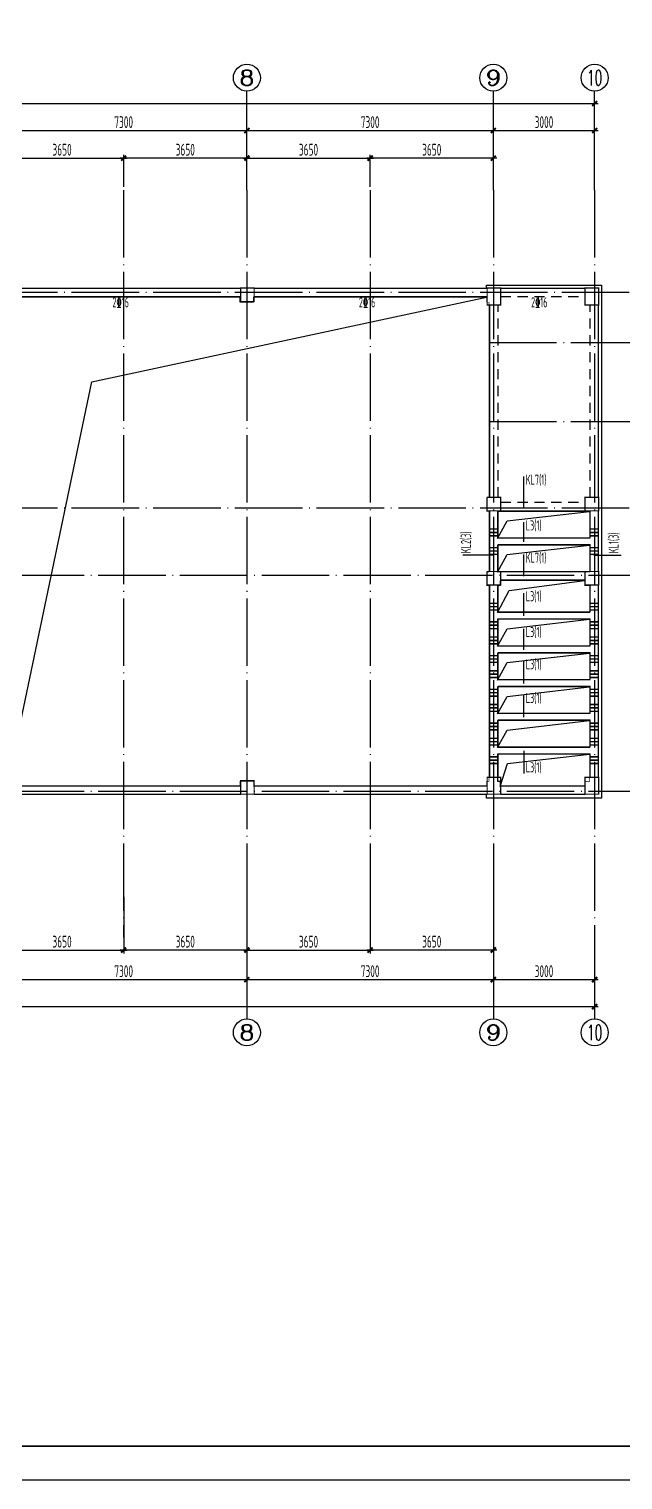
# Model space of a CAD drawing. Extents: x -472319 to -112444, y -516749 to -5704.
# Drawn here: x -166102 to -148510, y -398147 to -355145 of the extents above; entities that cross this region are included whole.
import ezdxf
from ezdxf.enums import TextEntityAlignment as Align

# ---------------------------------------------------------------- set-up
doc = ezdxf.new("R2010")
doc.units = 0
doc.header["$LTSCALE"] = 100
doc.header["$MEASUREMENT"] = 0
for name, pattern in [('3', [5, 3, -2]), ('CENTER', [2, 1.25, -0.25, 0.25, -0.25]), ('DOTE', [2.42, 2, -0.2, 0.02, -0.2])]:
    doc.linetypes.add(name, pattern=pattern)
for name, color, linetype in [('1301', 24, 'Continuous'), ('AXIS', 3, 'Continuous'), ('AXIS_TEXT', 7, 'Continuous'), ('DOTE', 1, 'CENTER'), ('FRAME', 3, 'Continuous'), ('S_BEAM', 4, 'Continuous'), ('S_BEAMDASH', 134, '3'), ('S_BEAMDIMLOCAL', 7, 'Continuous'), ('S_BEAMDIMMASS', 2, 'Continuous'), ('S_BEAMDIMMASSVER', 2, 'Continuous'), ('S_CL', 2, 'Continuous'), ('S_HOLE', 253, 'Continuous'), ('S_SUBBEAMHOOP', 1, 'Continuous'), ('填充', 8, 'Continuous'), ('洞口边线', 7, 'Continuous')]:
    doc.layers.add(name, color=color, linetype=linetype)
doc.styles.add('_TCH_AXIS', font='COMPLEX', dxfattribs={"bigfont": 'GBCBIG'})
doc.styles.add('COMPLEX', font='COMPLEX')
doc.styles.add('HZ', font='tssdeng.shx', dxfattribs={"width": 0.6, "height": 350, "bigfont": 'a.shx'})
doc.styles.get("Standard").update_dxf_attribs({"font": 'tssdeng.shx', "width": 0.6, "bigfont": 'a.shx'})
doc.dimstyles.new('DIMN', dxfattribs={"dimtxt": 350, "dimasz": 150, "dimexe": 100, "dimexo": 100, "dimgap": 75, "dimtad": 1, "dimdec": 0, "dimzin": 0, "dimdsep": 46, "dimtxsty": 'HZ', "dimblk": 'ARCHTICK', "dimcen": 0.09, "dimdle": 100, "dimclrd": 3, "dimclre": 3, "dimclrt": 7, "dimazin": 2, "dimtfac": 1, "dimtdec": 0, "dimtmove": 2, "dimatfit": 3, "dimldrblk": 'ARCHTICK', "dimfxl": 1, "dimtolj": 1, "dimtzin": 0, "dimarcsym": 0})

# ---------------------------------------------------------------- blocks, each defined once
blk = doc.blocks.new('_ArchTick')
at = {"color": 0, "linetype": 'ByBlock', "const_width": 0.4}
blk.add_lwpolyline([(-0.5, -0.5), (0.5, 0.5)], dxfattribs=at)
blk = doc.blocks.new('*D1402')
at = {"layer": 'AXIS', "color": 3, "lineweight": -2, "transparency": 16777216}
for p, q in [((-167049, -358154), (-159549, -358154)), ((-166949, -359820), (-166949, -358054)), ((-159649, -359820), (-159649, -358054))]:
    blk.add_line(p, q, dxfattribs=at)
at = {"layer": 'Defpoints', "color": 0, "transparency": 16777216}
for p in [(-159649, -358154), (-166949, -359920), (-159649, -359920)]:
    blk.add_point(p, dxfattribs=at)
at = {"layer": 'AXIS', "color": 3, "lineweight": -2, "transparency": 16777216, "xscale": 150, "yscale": 150, "zscale": 150, "rotation": 180}
blk.add_blockref('_ArchTick', (-166949, -358154), dxfattribs=at)
at = {"layer": 'AXIS', "color": 3, "lineweight": -2, "transparency": 16777216, "xscale": 150, "yscale": 150, "zscale": 150}
blk.add_blockref('_ArchTick', (-159649, -358154), dxfattribs=at)
at = {"layer": 'AXIS', "color": 7, "transparency": 16777216, "insert": (-163299, -357904), "char_height": 350, "attachment_point": 5, "style": 'HZ'}
blk.add_mtext('\\A1;7300', dxfattribs=at)
blk = doc.blocks.new('*D1403')
at = {"layer": 'AXIS', "color": 3, "lineweight": -2, "transparency": 16777216}
for p, q in [((-159749, -358154), (-152249, -358154)), ((-159649, -359820), (-159649, -358054)), ((-152349, -359820), (-152349, -358054))]:
    blk.add_line(p, q, dxfattribs=at)
at = {"layer": 'Defpoints', "color": 0, "transparency": 16777216}
for p in [(-152349, -358154), (-159649, -359920), (-152349, -359920)]:
    blk.add_point(p, dxfattribs=at)
at = {"layer": 'AXIS', "color": 3, "lineweight": -2, "transparency": 16777216, "xscale": 150, "yscale": 150, "zscale": 150, "rotation": 180}
blk.add_blockref('_ArchTick', (-159649, -358154), dxfattribs=at)
at = {"layer": 'AXIS', "color": 3, "lineweight": -2, "transparency": 16777216, "xscale": 150, "yscale": 150, "zscale": 150}
blk.add_blockref('_ArchTick', (-152349, -358154), dxfattribs=at)
at = {"layer": 'AXIS', "color": 7, "transparency": 16777216, "insert": (-155999, -357904), "char_height": 350, "attachment_point": 5, "style": 'HZ'}
blk.add_mtext('\\A1;7300', dxfattribs=at)
blk = doc.blocks.new('*D1404')
at = {"layer": 'AXIS', "color": 3, "lineweight": -2, "transparency": 16777216}
for p, q in [((-152449, -358154), (-149249, -358154)), ((-152349, -359820), (-152349, -358054)), ((-149349, -359820), (-149349, -358054))]:
    blk.add_line(p, q, dxfattribs=at)
at = {"layer": 'Defpoints', "color": 0, "transparency": 16777216}
for p in [(-149349, -358154), (-152349, -359920), (-149349, -359920)]:
    blk.add_point(p, dxfattribs=at)
at = {"layer": 'AXIS', "color": 3, "lineweight": -2, "transparency": 16777216, "xscale": 150, "yscale": 150, "zscale": 150, "rotation": 180}
blk.add_blockref('_ArchTick', (-152349, -358154), dxfattribs=at)
at = {"layer": 'AXIS', "color": 3, "lineweight": -2, "transparency": 16777216, "xscale": 150, "yscale": 150, "zscale": 150}
blk.add_blockref('_ArchTick', (-149349, -358154), dxfattribs=at)
at = {"layer": 'AXIS', "color": 7, "transparency": 16777216, "insert": (-150849, -357904), "char_height": 350, "attachment_point": 5, "style": 'HZ'}
blk.add_mtext('\\A1;3000', dxfattribs=at)
blk = doc.blocks.new('*D1405')
at = {"layer": 'AXIS', "color": 3, "lineweight": -2, "transparency": 16777216}
for p, q in [((-209149, -359820), (-209149, -357254)), ((-149349, -359820), (-149349, -357254)), ((-209249, -357354), (-149249, -357354))]:
    blk.add_line(p, q, dxfattribs=at)
at = {"layer": 'Defpoints', "color": 0, "transparency": 16777216}
for p in [(-149349, -357354), (-209149, -359920), (-149349, -359920)]:
    blk.add_point(p, dxfattribs=at)
at = {"layer": 'AXIS', "color": 3, "lineweight": -2, "transparency": 16777216, "xscale": 150, "yscale": 150, "zscale": 150, "rotation": 180}
blk.add_blockref('_ArchTick', (-209149, -357354), dxfattribs=at)
at = {"layer": 'AXIS', "color": 3, "lineweight": -2, "transparency": 16777216, "xscale": 150, "yscale": 150, "zscale": 150}
blk.add_blockref('_ArchTick', (-149349, -357354), dxfattribs=at)
at = {"layer": 'AXIS', "color": 7, "transparency": 16777216, "insert": (-179249, -357104), "char_height": 350, "attachment_point": 5, "style": 'HZ'}
blk.add_mtext('\\A1;59800', dxfattribs=at)
blk = doc.blocks.new('*D1416')
at = {"layer": 'AXIS', "color": 3, "lineweight": -2, "transparency": 16777216}
for p, q in [((-166949, -382170), (-166949, -383418)), ((-159649, -382170), (-159649, -383418)), ((-167049, -383318), (-159549, -383318))]:
    blk.add_line(p, q, dxfattribs=at)
at = {"layer": 'Defpoints', "color": 0, "transparency": 16777216}
for p in [(-166949, -382070), (-159649, -382070), (-159649, -383318)]:
    blk.add_point(p, dxfattribs=at)
at = {"layer": 'AXIS', "color": 3, "lineweight": -2, "transparency": 16777216, "xscale": 150, "yscale": 150, "zscale": 150, "rotation": 180}
blk.add_blockref('_ArchTick', (-166949, -383318), dxfattribs=at)
at = {"layer": 'AXIS', "color": 3, "lineweight": -2, "transparency": 16777216, "xscale": 150, "yscale": 150, "zscale": 150}
blk.add_blockref('_ArchTick', (-159649, -383318), dxfattribs=at)
at = {"layer": 'AXIS', "color": 7, "transparency": 16777216, "insert": (-163299, -383068), "char_height": 350, "attachment_point": 5, "style": 'HZ'}
blk.add_mtext('\\A1;7300', dxfattribs=at)
blk = doc.blocks.new('*D1417')
at = {"layer": 'AXIS', "color": 3, "lineweight": -2, "transparency": 16777216}
for p, q in [((-159649, -382170), (-159649, -383418)), ((-152349, -382170), (-152349, -383418)), ((-159749, -383318), (-152249, -383318))]:
    blk.add_line(p, q, dxfattribs=at)
at = {"layer": 'Defpoints', "color": 0, "transparency": 16777216}
for p in [(-159649, -382070), (-152349, -382070), (-152349, -383318)]:
    blk.add_point(p, dxfattribs=at)
at = {"layer": 'AXIS', "color": 3, "lineweight": -2, "transparency": 16777216, "xscale": 150, "yscale": 150, "zscale": 150, "rotation": 180}
blk.add_blockref('_ArchTick', (-159649, -383318), dxfattribs=at)
at = {"layer": 'AXIS', "color": 3, "lineweight": -2, "transparency": 16777216, "xscale": 150, "yscale": 150, "zscale": 150}
blk.add_blockref('_ArchTick', (-152349, -383318), dxfattribs=at)
at = {"layer": 'AXIS', "color": 7, "transparency": 16777216, "insert": (-155999, -383068), "char_height": 350, "attachment_point": 5, "style": 'HZ'}
blk.add_mtext('\\A1;7300', dxfattribs=at)
blk = doc.blocks.new('*D1418')
at = {"layer": 'AXIS', "color": 3, "lineweight": -2, "transparency": 16777216}
for p, q in [((-152349, -382170), (-152349, -383418)), ((-149349, -382170), (-149349, -383418)), ((-152449, -383318), (-149249, -383318))]:
    blk.add_line(p, q, dxfattribs=at)
at = {"layer": 'Defpoints', "color": 0, "transparency": 16777216}
for p in [(-152349, -382070), (-149349, -382070), (-149349, -383318)]:
    blk.add_point(p, dxfattribs=at)
at = {"layer": 'AXIS', "color": 3, "lineweight": -2, "transparency": 16777216, "xscale": 150, "yscale": 150, "zscale": 150, "rotation": 180}
blk.add_blockref('_ArchTick', (-152349, -383318), dxfattribs=at)
at = {"layer": 'AXIS', "color": 3, "lineweight": -2, "transparency": 16777216, "xscale": 150, "yscale": 150, "zscale": 150}
blk.add_blockref('_ArchTick', (-149349, -383318), dxfattribs=at)
at = {"layer": 'AXIS', "color": 7, "transparency": 16777216, "insert": (-150849, -383068), "char_height": 350, "attachment_point": 5, "style": 'HZ'}
blk.add_mtext('\\A1;3000', dxfattribs=at)
blk = doc.blocks.new('*D1419')
at = {"layer": 'AXIS', "color": 3, "lineweight": -2, "transparency": 16777216}
for p, q in [((-209149, -382170), (-209149, -384218)), ((-149349, -382170), (-149349, -384218)), ((-209249, -384118), (-149249, -384118))]:
    blk.add_line(p, q, dxfattribs=at)
at = {"layer": 'Defpoints', "color": 0, "transparency": 16777216}
for p in [(-209149, -382070), (-149349, -382070), (-149349, -384118)]:
    blk.add_point(p, dxfattribs=at)
at = {"layer": 'AXIS', "color": 3, "lineweight": -2, "transparency": 16777216, "xscale": 150, "yscale": 150, "zscale": 150, "rotation": 180}
blk.add_blockref('_ArchTick', (-209149, -384118), dxfattribs=at)
at = {"layer": 'AXIS', "color": 3, "lineweight": -2, "transparency": 16777216, "xscale": 150, "yscale": 150, "zscale": 150}
blk.add_blockref('_ArchTick', (-149349, -384118), dxfattribs=at)
at = {"layer": 'AXIS', "color": 7, "transparency": 16777216, "insert": (-179249, -383868), "char_height": 350, "attachment_point": 5, "style": 'HZ'}
blk.add_mtext('\\A1;59800', dxfattribs=at)
blk = doc.blocks.new('_AXISO')
blk.add_circle((0, 0), 0.5)
at = {"layer": 'AXIS_TEXT', "style": 'COMPLEX', "width": 1.041667}
blk.add_attdef('A', text='', height=0.56, dxfattribs=at).set_placement((-0.25, -0.28), (0.25, -0.28), align=Align.FIT)
blk = doc.blocks.new('*D1686')
at = {"layer": '1301', "color": 3, "lineweight": -2, "transparency": 16777216}
for p, q in [((-152249, -358972), (-156099, -358972)), ((-155999, -359820), (-155999, -358872)), ((-152349, -359820), (-152349, -358872))]:
    blk.add_line(p, q, dxfattribs=at)
at = {"layer": 'Defpoints', "color": 0, "transparency": 16777216}
for p in [(-155999, -358972), (-155999, -359920), (-152349, -359920)]:
    blk.add_point(p, dxfattribs=at)
at = {"layer": '1301', "color": 3, "lineweight": -2, "transparency": 16777216, "xscale": 150, "yscale": 150, "zscale": 150, "rotation": 180}
blk.add_blockref('_ArchTick', (-155999, -358972), dxfattribs=at)
at = {"layer": '1301', "color": 3, "lineweight": -2, "transparency": 16777216, "xscale": 150, "yscale": 150, "zscale": 150}
blk.add_blockref('_ArchTick', (-152349, -358972), dxfattribs=at)
at = {"layer": '1301', "color": 7, "transparency": 16777216, "insert": (-154174, -358722), "char_height": 350, "attachment_point": 5, "style": 'HZ'}
blk.add_mtext('\\A1;3650', dxfattribs=at)
blk = doc.blocks.new('*D1450')
at = {"layer": '1301', "color": 3, "lineweight": -2, "transparency": 16777216}
for p, q in [((-159749, -358972), (-155899, -358972)), ((-159649, -359820), (-159649, -358872)), ((-155999, -359820), (-155999, -358872))]:
    blk.add_line(p, q, dxfattribs=at)
at = {"layer": 'Defpoints', "color": 0, "transparency": 16777216}
for p in [(-155999, -358972), (-159649, -359920), (-155999, -359920)]:
    blk.add_point(p, dxfattribs=at)
at = {"layer": '1301', "color": 3, "lineweight": -2, "transparency": 16777216, "xscale": 150, "yscale": 150, "zscale": 150, "rotation": 180}
blk.add_blockref('_ArchTick', (-159649, -358972), dxfattribs=at)
at = {"layer": '1301', "color": 3, "lineweight": -2, "transparency": 16777216, "xscale": 150, "yscale": 150, "zscale": 150}
blk.add_blockref('_ArchTick', (-155999, -358972), dxfattribs=at)
at = {"layer": '1301', "color": 7, "transparency": 16777216, "insert": (-157824, -358722), "char_height": 350, "attachment_point": 5, "style": 'HZ'}
blk.add_mtext('\\A1;3650', dxfattribs=at)
blk = doc.blocks.new('*D1451')
at = {"layer": '1301', "color": 3, "lineweight": -2, "transparency": 16777216}
for p, q in [((-159549, -358972), (-163399, -358972)), ((-163299, -359820), (-163299, -358872)), ((-159649, -359820), (-159649, -358872))]:
    blk.add_line(p, q, dxfattribs=at)
at = {"layer": 'Defpoints', "color": 0, "transparency": 16777216}
for p in [(-163299, -358972), (-163299, -359920), (-159649, -359920)]:
    blk.add_point(p, dxfattribs=at)
at = {"layer": '1301', "color": 3, "lineweight": -2, "transparency": 16777216, "xscale": 150, "yscale": 150, "zscale": 150, "rotation": 180}
blk.add_blockref('_ArchTick', (-163299, -358972), dxfattribs=at)
at = {"layer": '1301', "color": 3, "lineweight": -2, "transparency": 16777216, "xscale": 150, "yscale": 150, "zscale": 150}
blk.add_blockref('_ArchTick', (-159649, -358972), dxfattribs=at)
at = {"layer": '1301', "color": 7, "transparency": 16777216, "insert": (-161474, -358722), "char_height": 350, "attachment_point": 5, "style": 'HZ'}
blk.add_mtext('\\A1;3650', dxfattribs=at)
blk = doc.blocks.new('*D1452')
at = {"layer": '1301', "color": 3, "lineweight": -2, "transparency": 16777216}
for p, q in [((-167049, -358972), (-163199, -358972)), ((-166949, -359820), (-166949, -358872)), ((-163299, -359820), (-163299, -358872))]:
    blk.add_line(p, q, dxfattribs=at)
at = {"layer": 'Defpoints', "color": 0, "transparency": 16777216}
for p in [(-163299, -358972), (-166949, -359920), (-163299, -359920)]:
    blk.add_point(p, dxfattribs=at)
at = {"layer": '1301', "color": 3, "lineweight": -2, "transparency": 16777216, "xscale": 150, "yscale": 150, "zscale": 150, "rotation": 180}
blk.add_blockref('_ArchTick', (-166949, -358972), dxfattribs=at)
at = {"layer": '1301', "color": 3, "lineweight": -2, "transparency": 16777216, "xscale": 150, "yscale": 150, "zscale": 150}
blk.add_blockref('_ArchTick', (-163299, -358972), dxfattribs=at)
at = {"layer": '1301', "color": 7, "transparency": 16777216, "insert": (-165124, -358722), "char_height": 350, "attachment_point": 5, "style": 'HZ'}
blk.add_mtext('\\A1;3650', dxfattribs=at)
blk = doc.blocks.new('*D1426')
at = {"layer": '1301', "color": 3, "lineweight": -2, "transparency": 16777216}
for p, q in [((-163299, -380860), (-163299, -382542)), ((-159649, -380860), (-159649, -382542)), ((-159549, -382442), (-163399, -382442))]:
    blk.add_line(p, q, dxfattribs=at)
at = {"layer": 'Defpoints', "color": 0, "transparency": 16777216}
for p in [(-163299, -380760), (-159649, -380760), (-163299, -382442)]:
    blk.add_point(p, dxfattribs=at)
at = {"layer": '1301', "color": 3, "lineweight": -2, "transparency": 16777216, "xscale": 150, "yscale": 150, "zscale": 150, "rotation": 180}
blk.add_blockref('_ArchTick', (-163299, -382442), dxfattribs=at)
at = {"layer": '1301', "color": 3, "lineweight": -2, "transparency": 16777216, "xscale": 150, "yscale": 150, "zscale": 150}
blk.add_blockref('_ArchTick', (-159649, -382442), dxfattribs=at)
at = {"layer": '1301', "color": 7, "transparency": 16777216, "insert": (-161474, -382192), "char_height": 350, "attachment_point": 5, "style": 'HZ'}
blk.add_mtext('\\A1;3650', dxfattribs=at)
blk = doc.blocks.new('*D1427')
at = {"layer": '1301', "color": 3, "lineweight": -2, "transparency": 16777216}
for p, q in [((-166949, -380860), (-166949, -382542)), ((-163299, -380860), (-163299, -382542)), ((-167049, -382442), (-163199, -382442))]:
    blk.add_line(p, q, dxfattribs=at)
at = {"layer": 'Defpoints', "color": 0, "transparency": 16777216}
for p in [(-166949, -380760), (-163299, -380760), (-163299, -382442)]:
    blk.add_point(p, dxfattribs=at)
at = {"layer": '1301', "color": 3, "lineweight": -2, "transparency": 16777216, "xscale": 150, "yscale": 150, "zscale": 150, "rotation": 180}
blk.add_blockref('_ArchTick', (-166949, -382442), dxfattribs=at)
at = {"layer": '1301', "color": 3, "lineweight": -2, "transparency": 16777216, "xscale": 150, "yscale": 150, "zscale": 150}
blk.add_blockref('_ArchTick', (-163299, -382442), dxfattribs=at)
at = {"layer": '1301', "color": 7, "transparency": 16777216, "insert": (-165124, -382192), "char_height": 350, "attachment_point": 5, "style": 'HZ'}
blk.add_mtext('\\A1;3650', dxfattribs=at)
blk = doc.blocks.new('*D1428')
at = {"layer": '1301', "color": 3, "lineweight": -2, "transparency": 16777216}
for p, q in [((-155999, -380860), (-155999, -382542)), ((-152349, -380860), (-152349, -382542)), ((-152249, -382442), (-156099, -382442))]:
    blk.add_line(p, q, dxfattribs=at)
at = {"layer": 'Defpoints', "color": 0, "transparency": 16777216}
for p in [(-155999, -380760), (-152349, -380760), (-155999, -382442)]:
    blk.add_point(p, dxfattribs=at)
at = {"layer": '1301', "color": 3, "lineweight": -2, "transparency": 16777216, "xscale": 150, "yscale": 150, "zscale": 150, "rotation": 180}
blk.add_blockref('_ArchTick', (-155999, -382442), dxfattribs=at)
at = {"layer": '1301', "color": 3, "lineweight": -2, "transparency": 16777216, "xscale": 150, "yscale": 150, "zscale": 150}
blk.add_blockref('_ArchTick', (-152349, -382442), dxfattribs=at)
at = {"layer": '1301', "color": 7, "transparency": 16777216, "insert": (-154174, -382192), "char_height": 350, "attachment_point": 5, "style": 'HZ'}
blk.add_mtext('\\A1;3650', dxfattribs=at)
blk = doc.blocks.new('*D1429')
at = {"layer": '1301', "color": 3, "lineweight": -2, "transparency": 16777216}
for p, q in [((-159649, -380860), (-159649, -382542)), ((-155999, -380860), (-155999, -382542)), ((-159749, -382442), (-155899, -382442))]:
    blk.add_line(p, q, dxfattribs=at)
at = {"layer": 'Defpoints', "color": 0, "transparency": 16777216}
for p in [(-159649, -380760), (-155999, -380760), (-155999, -382442)]:
    blk.add_point(p, dxfattribs=at)
at = {"layer": '1301', "color": 3, "lineweight": -2, "transparency": 16777216, "xscale": 150, "yscale": 150, "zscale": 150, "rotation": 180}
blk.add_blockref('_ArchTick', (-159649, -382442), dxfattribs=at)
at = {"layer": '1301', "color": 3, "lineweight": -2, "transparency": 16777216, "xscale": 150, "yscale": 150, "zscale": 150}
blk.add_blockref('_ArchTick', (-155999, -382442), dxfattribs=at)
at = {"layer": '1301', "color": 7, "transparency": 16777216, "insert": (-157824, -382192), "char_height": 350, "attachment_point": 5, "style": 'HZ'}
blk.add_mtext('\\A1;3650', dxfattribs=at)
blk = doc.blocks.new('A$C20674F94')
at = {"layer": 'FRAME'}
for p, q in [((2500, 1000), (83100, 1000)), ((0, 0), (84100, 0))]:
    blk.add_line(p, q, dxfattribs=at)
at = {"layer": 'FRAME', "const_width": 50}
blk.add_lwpolyline([(2500, 58400), (83100, 58400), (83100, 1000), (2500, 1000), (2500, 58400)], dxfattribs=at)

msp = doc.modelspace()

# ---------------------------------------------------------------- linework, layer by layer
msp.add_lwpolyline([(-152549.329, -362839.891), (-152549.329, -362739.891), (-152549.329, -362739.891), (-152549.329, -362739.891), (-149149.329, -362739.891), (-149149.329, -377939.891), (-152549.329, -377939.891), (-152549.329, -377939.891), (-152549.329, -377939.891), (-152549.329, -377839.891)])
at = {"layer": 'AXIS'}
for p, q in [((-159649.329, -359920.242), (-159649.329, -356989.447)), ((-152349.329, -359920.242), (-152349.329, -356989.447)), ((-149349.329, -359920.242), (-149349.329, -356989.447)), ((-159649.329, -382070.283), (-159649.329, -384482.578)), ((-152349.329, -382070.283), (-152349.329, -384482.578)), ((-149349.329, -382070.283), (-149349.329, -384482.578))]:
    msp.add_line(p, q, dxfattribs=at)
at = {"layer": 'DOTE', "linetype": 'DOTE', "ltscale": 10}
for p, q in [((-163299.329, -359920.242), (-163299.329, -382070.283)), ((-159649.329, -359920.242), (-159649.329, -382070.283)), ((-155999.329, -359920.242), (-155999.329, -382070.283)), ((-152349.329, -359920.242), (-152349.329, -382070.283)), ((-149349.329, -359920.242), (-149349.329, -382070.283)), ((-210823.148, -362939.891), (-147530.518, -362939.891)), ((-152474.329, -364439.891), (-147530.518, -364439.891)), ((-152474.329, -366779.891), (-147530.518, -366779.891)), ((-210823.148, -369339.891), (-147530.518, -369339.891)), ((-147530.518, -371339.891), (-210823.148, -371339.891)), ((-147530.518, -377739.891), (-210823.148, -377739.891))]:
    msp.add_line(p, q, dxfattribs=at)
at = {"layer": 'S_BEAM'}
for p, q in [((-166731.828, -362822.39), (-163281.828, -362822.39)), ((-163281.828, -362822.39), (-159831.828, -362822.39)), ((-159431.828, -362822.39), (-155981.828, -362822.39)), ((-155981.828, -362822.39), (-152531.828, -362822.39)), ((-152131.828, -362822.39), (-149631.828, -362822.39)), ((-166731.828, -363072.39), (-163281.828, -363072.39)), ((-163281.828, -363072.39), (-159831.828, -363072.39)), ((-159431.828, -363072.39), (-155981.828, -363072.39)), ((-155981.828, -363072.39), (-152531.828, -363072.39)), ((-152456.828, -369022.391), (-152456.828, -363322.39)), ((-149231.828, -369022.391), (-149231.828, -363322.39)), ((-152456.828, -370322.391), (-152456.828, -369422.391)), ((-152206.828, -370222.391), (-152206.828, -369422.391)), ((-152131.828, -369422.391), (-149631.828, -369422.391)), ((-149481.828, -370222.391), (-149481.828, -369422.391)), ((-149231.828, -370322.391), (-149231.828, -369422.391)), ((-152206.828, -370222.391), (-149481.828, -370222.391)), ((-152456.828, -371222.391), (-152456.828, -370322.391)), ((-152206.828, -371222.391), (-152206.828, -370422.391)), ((-152206.828, -370422.391), (-149481.828, -370422.391)), ((-149481.828, -371222.391), (-149481.828, -370422.391)), ((-149231.828, -371222.391), (-149231.828, -370322.391)), ((-152131.828, -371222.391), (-149631.828, -371222.391)), ((-152131.828, -371472.391), (-149631.828, -371472.391)), ((-152456.828, -372522.391), (-152456.828, -371622.391)), ((-152206.828, -372422.391), (-152206.828, -371622.391)), ((-149481.828, -372422.391), (-149481.828, -371622.391)), ((-149231.828, -372522.391), (-149231.828, -371622.391)), ((-152456.828, -373522.391), (-152456.828, -372522.391)), ((-152206.828, -372422.391), (-149481.828, -372422.391)), ((-152206.828, -373422.391), (-152206.828, -372622.391)), ((-152206.828, -372622.391), (-149481.828, -372622.391)), ((-149481.828, -373422.391), (-149481.828, -372622.391)), ((-149231.828, -373522.391), (-149231.828, -372522.391)), ((-152456.828, -374522.391), (-152456.828, -373522.391)), ((-152206.828, -373422.391), (-149481.828, -373422.391)), ((-152206.828, -374422.391), (-152206.828, -373622.391)), ((-152206.828, -373622.391), (-149481.828, -373622.391)), ((-149481.828, -374422.391), (-149481.828, -373622.391)), ((-149231.828, -374522.391), (-149231.828, -373522.391)), ((-152456.828, -375522.391), (-152456.828, -374522.391)), ((-152206.828, -374422.391), (-149481.828, -374422.391)), ((-149231.828, -375522.391), (-149231.828, -374522.391)), ((-152206.828, -375422.391), (-152206.828, -374622.391)), ((-152206.828, -374622.391), (-149481.828, -374622.391)), ((-149481.828, -375422.391), (-149481.828, -374622.391)), ((-152456.828, -376522.391), (-152456.828, -375522.391)), ((-152206.828, -375422.391), (-149481.828, -375422.391)), ((-152206.828, -376422.391), (-152206.828, -375622.391)), ((-152206.828, -375622.391), (-149481.828, -375622.391)), ((-149481.828, -376422.391), (-149481.828, -375622.391)), ((-149231.828, -376522.391), (-149231.828, -375522.391)), ((-152456.828, -377322.391), (-152456.828, -376522.391)), ((-152206.828, -376422.391), (-149481.828, -376422.391)), ((-152206.828, -377322.391), (-152206.828, -376622.391)), ((-152206.828, -376622.391), (-149481.828, -376622.391)), ((-149481.828, -377322.391), (-149481.828, -376622.391)), ((-149231.828, -377322.391), (-149231.828, -376522.391)), ((-166731.828, -377572.391), (-163281.828, -377572.391)), ((-166731.828, -377822.391), (-163281.828, -377822.391)), ((-163281.828, -377572.391), (-159831.828, -377572.391)), ((-163281.828, -377822.391), (-159831.828, -377822.391)), ((-159431.828, -377572.391), (-155981.828, -377572.391)), ((-159431.828, -377822.391), (-155981.828, -377822.391)), ((-155981.828, -377572.391), (-152531.828, -377572.391)), ((-155981.828, -377822.391), (-152531.828, -377822.391)), ((-152131.828, -377572.391), (-149631.828, -377572.391)), ((-152131.828, -377822.391), (-149631.828, -377822.391))]:
    msp.add_line(p, q, dxfattribs=at)
at = {"layer": 'S_BEAMDASH'}
for p, q in [((-152206.828, -369022.391), (-152206.828, -363322.39)), ((-152131.828, -363072.39), (-149631.828, -363072.39)), ((-149481.828, -369022.391), (-149481.828, -363322.39)), ((-152131.828, -369172.391), (-149631.828, -369172.391))]:
    msp.add_line(p, q, dxfattribs=at)
at = {"layer": 'S_BEAMDIMMASS'}
for p, q in [((-151449.329, -369314.892), (-151449.329, -368408.642)), ((-151449.329, -370339.892), (-151449.329, -369764.161)), ((-151449.329, -371364.892), (-151449.329, -370720.254)), ((-151449.329, -372539.892), (-151449.329, -371862.142)), ((-151449.329, -373539.892), (-151449.329, -372924.142)), ((-151449.329, -374539.892), (-151449.329, -373878.142)), ((-151449.329, -375539.892), (-151449.329, -374877.642)), ((-151449.329, -376539.892), (-151449.329, -377206.892))]:
    msp.add_line(p, q, dxfattribs=at)
at = {"layer": 'S_BEAMDIMMASSVER'}
for p, q in [((-152349.329, -370739.892), (-153255.579, -370739.892)), ((-149374.329, -370739.892), (-148563.2, -370739.892))]:
    msp.add_line(p, q, dxfattribs=at)
at = {"layer": 'S_CL', "const_width": 35}
for points in [[(-159431.828, -363222.39), (-159431.828, -362822.39), (-159831.828, -362822.39), (-159831.828, -363222.39)], [(-152131.828, -363322.39), (-152131.828, -362822.39), (-152531.828, -362822.39), (-152531.828, -363322.39)], [(-149231.828, -363322.39), (-149231.828, -362822.39), (-149631.828, -362822.39), (-149631.828, -363322.39)], [(-152131.828, -369422.391), (-152131.828, -369022.391), (-152531.828, -369022.391), (-152531.828, -369422.391)], [(-149231.828, -369422.391), (-149231.828, -369022.391), (-149631.828, -369022.391), (-149631.828, -369422.391)], [(-152131.828, -371622.391), (-152131.828, -371222.391), (-152531.828, -371222.391), (-152531.828, -371622.391)], [(-149231.828, -371622.391), (-149231.828, -371222.391), (-149631.828, -371222.391), (-149631.828, -371622.391)], [(-159431.828, -377822.391), (-159431.828, -377422.391), (-159831.828, -377422.391), (-159831.828, -377822.391)], [(-152131.828, -377822.391), (-152131.828, -377322.391), (-152531.828, -377322.391), (-152531.828, -377822.391)], [(-149231.828, -377822.391), (-149231.828, -377322.391), (-149631.828, -377322.391), (-149631.828, -377822.391)]]:
    msp.add_lwpolyline(points, close=True, dxfattribs=at)
at = {"layer": 'S_HOLE', "const_width": 18}
msp.add_lwpolyline([(-166749.329, -377589.892), (-159849.329, -377589.892), (-159849.329, -377439.892), (-159449.329, -377439.892), (-159449.329, -377589.892), (-152549.329, -377589.892), (-152549.329, -377439.892), (-152474.329, -377439.892), (-152474.329, -371639.892), (-152549.329, -371639.892), (-152549.329, -371239.892), (-152474.329, -371239.892), (-152474.329, -369439.892), (-152549.329, -369439.892), (-152549.329, -369039.892), (-152474.329, -369039.892), (-152474.329, -363239.891), (-152549.329, -363239.891), (-152549.329, -363089.891), (-159449.329, -363089.891), (-159449.329, -363239.891), (-159849.329, -363239.891), (-159849.329, -363089.891), (-166749.329, -363089.891)], dxfattribs=at)
for points in [[(-152224.329, -370239.892), (-149499.329, -370239.892), (-149499.329, -369439.892), (-152224.329, -369439.892), (-152224.329, -370239.892)], [(-152224.329, -371239.892), (-149499.329, -371239.892), (-149499.329, -370439.892), (-152224.329, -370439.892), (-152224.329, -371239.892)], [(-152224.329, -372439.892), (-149499.329, -372439.892), (-149499.329, -371639.892), (-149649.329, -371639.892), (-149649.329, -371489.892), (-152149.329, -371489.892), (-152149.329, -371639.892), (-152224.329, -371639.892), (-152224.329, -372439.892)], [(-152224.329, -373439.892), (-149499.329, -373439.892), (-149499.329, -372639.892), (-152224.329, -372639.892), (-152224.329, -373439.892)], [(-152224.329, -374439.892), (-149499.329, -374439.892), (-149499.329, -373639.892), (-152224.329, -373639.892), (-152224.329, -374439.892)], [(-152224.329, -375439.892), (-149499.329, -375439.892), (-149499.329, -374639.892), (-152224.329, -374639.892), (-152224.329, -375439.892)], [(-152224.329, -376439.892), (-149499.329, -376439.892), (-149499.329, -375639.892), (-152224.329, -375639.892), (-152224.329, -376439.892)], [(-152224.329, -377439.892), (-152149.329, -377439.892), (-152149.329, -377589.892), (-149649.329, -377589.892), (-149649.329, -377439.892), (-149499.329, -377439.892), (-149499.329, -376639.892), (-152224.329, -376639.892), (-152224.329, -377439.892)]]:
    msp.add_lwpolyline(points, close=True, dxfattribs=at)
at = {"layer": 'S_SUBBEAMHOOP', "const_width": 44.9}
for points in [[(-152474.329, -369964.892), (-152224.329, -369964.892)], [(-152474.329, -370064.892), (-152224.329, -370064.892)], [(-152474.329, -370164.892), (-152224.329, -370164.892)], [(-149499.329, -369964.892), (-149249.329, -369964.892)], [(-149499.329, -370064.892), (-149249.329, -370064.892)], [(-149499.329, -370164.892), (-149249.329, -370164.892)], [(-152474.329, -370514.892), (-152224.329, -370514.892)], [(-152474.329, -370614.892), (-152224.329, -370614.892)], [(-149499.329, -370514.892), (-149249.329, -370514.892)], [(-149499.329, -370614.892), (-149249.329, -370614.892)], [(-152474.329, -370714.892), (-152224.329, -370714.892)], [(-149499.329, -370714.892), (-149249.329, -370714.892)], [(-152474.329, -372164.892), (-152224.329, -372164.892)], [(-152474.329, -372264.892), (-152224.329, -372264.892)], [(-152474.329, -372364.892), (-152224.329, -372364.892)], [(-149499.329, -372164.892), (-149249.329, -372164.892)], [(-149499.329, -372264.892), (-149249.329, -372264.892)], [(-149499.329, -372364.892), (-149249.329, -372364.892)], [(-152474.329, -372714.892), (-152224.329, -372714.892)], [(-152474.329, -372814.892), (-152224.329, -372814.892)], [(-149499.329, -372714.892), (-149249.329, -372714.892)], [(-149499.329, -372814.892), (-149249.329, -372814.892)], [(-152474.329, -372914.892), (-152224.329, -372914.892)], [(-152474.329, -373164.892), (-152224.329, -373164.892)], [(-152474.329, -373264.892), (-152224.329, -373264.892)], [(-149499.329, -372914.892), (-149249.329, -372914.892)], [(-149499.329, -373164.892), (-149249.329, -373164.892)], [(-149499.329, -373264.892), (-149249.329, -373264.892)], [(-152474.329, -373364.892), (-152224.329, -373364.892)], [(-149499.329, -373364.892), (-149249.329, -373364.892)], [(-152474.329, -373714.892), (-152224.329, -373714.892)], [(-152474.329, -373814.892), (-152224.329, -373814.892)], [(-152474.329, -373914.892), (-152224.329, -373914.892)], [(-149499.329, -373714.892), (-149249.329, -373714.892)], [(-149499.329, -373814.892), (-149249.329, -373814.892)], [(-149499.329, -373914.892), (-149249.329, -373914.892)], [(-152474.329, -374164.892), (-152224.329, -374164.892)], [(-152474.329, -374264.892), (-152224.329, -374264.892)], [(-152474.329, -374364.892), (-152224.329, -374364.892)], [(-149499.329, -374164.892), (-149249.329, -374164.892)], [(-149499.329, -374264.892), (-149249.329, -374264.892)], [(-149499.329, -374364.892), (-149249.329, -374364.892)], [(-152474.329, -374714.892), (-152224.329, -374714.892)], [(-152474.329, -374814.892), (-152224.329, -374814.892)], [(-152474.329, -374914.892), (-152224.329, -374914.892)], [(-149499.329, -374714.892), (-149249.329, -374714.892)], [(-149499.329, -374814.892), (-149249.329, -374814.892)], [(-149499.329, -374914.892), (-149249.329, -374914.892)], [(-152474.329, -375164.892), (-152224.329, -375164.892)], [(-152474.329, -375264.892), (-152224.329, -375264.892)], [(-152474.329, -375364.892), (-152224.329, -375364.892)], [(-149499.329, -375164.892), (-149249.329, -375164.892)], [(-149499.329, -375264.892), (-149249.329, -375264.892)], [(-149499.329, -375364.892), (-149249.329, -375364.892)], [(-152474.329, -375714.892), (-152224.329, -375714.892)], [(-152474.329, -375814.892), (-152224.329, -375814.892)], [(-149499.329, -375714.892), (-149249.329, -375714.892)], [(-149499.329, -375814.892), (-149249.329, -375814.892)], [(-152474.329, -375914.892), (-152224.329, -375914.892)], [(-152474.329, -376164.892), (-152224.329, -376164.892)], [(-152474.329, -376264.892), (-152224.329, -376264.892)], [(-149499.329, -375914.892), (-149249.329, -375914.892)], [(-149499.329, -376164.892), (-149249.329, -376164.892)], [(-149499.329, -376264.892), (-149249.329, -376264.892)], [(-152474.329, -376364.892), (-152224.329, -376364.892)], [(-149499.329, -376364.892), (-149249.329, -376364.892)], [(-152474.329, -376714.892), (-152224.329, -376714.892)], [(-152474.329, -376814.892), (-152224.329, -376814.892)], [(-152474.329, -376914.892), (-152224.329, -376914.892)], [(-149499.329, -376714.892), (-149249.329, -376714.892)], [(-149499.329, -376814.892), (-149249.329, -376814.892)], [(-149499.329, -376914.892), (-149249.329, -376914.892)]]:
    msp.add_lwpolyline(points, dxfattribs=at)
at = {"layer": '洞口边线'}
for points in [[(-152549.329, -363089.891), (-159449.329, -363089.891), (-159449.329, -363239.891), (-159849.329, -363239.891), (-159849.329, -363089.891), (-166749.329, -363089.891), (-166749.329, -363239.891), (-166824.329, -363239.891), (-166824.329, -369039.892), (-166749.329, -369039.892), (-166749.329, -369439.892), (-166824.329, -369439.892), (-166824.329, -371239.892), (-166749.329, -371239.892), (-166749.329, -371639.892), (-166824.329, -371639.892), (-166824.329, -377439.892), (-166749.329, -377439.892), (-166749.329, -377589.892), (-164239.098, -365600.119), (-152549.329, -363089.891)], [(-149499.329, -369439.892), (-152224.329, -369439.892), (-152224.329, -370239.892), (-151941.485, -369722.734), (-149499.329, -369439.892)], [(-149499.329, -370439.892), (-152224.329, -370439.892), (-152224.329, -371239.892), (-151941.485, -370722.734), (-149499.329, -370439.892)], [(-149649.329, -371489.892), (-152149.329, -371489.892), (-152149.329, -371639.892), (-152224.329, -371639.892), (-152224.329, -372439.892), (-151877.845, -371783.653), (-149649.329, -371489.892)], [(-149499.329, -372639.892), (-152224.329, -372639.892), (-152224.329, -373439.892), (-151941.485, -372922.734), (-149499.329, -372639.892)], [(-149499.329, -373639.892), (-152224.329, -373639.892), (-152224.329, -374439.892), (-151941.485, -373922.734), (-149499.329, -373639.892)], [(-149499.329, -374639.892), (-152224.329, -374639.892), (-152224.329, -375439.892), (-151941.485, -374922.734), (-149499.329, -374639.892)], [(-149499.329, -375639.892), (-152224.329, -375639.892), (-152224.329, -376439.892), (-151941.485, -375922.734), (-149499.329, -375639.892)], [(-149499.329, -376639.892), (-152224.329, -376639.892), (-152224.329, -377439.892), (-152149.329, -377439.892), (-152149.329, -377589.892), (-151930.567, -376911.376), (-149499.329, -376639.892)]]:
    msp.add_lwpolyline(points, close=True, dxfattribs=at)

# ---------------------------------------------------------------- block references
at = {"layer": 'AXIS'}
ref = msp.add_blockref('_AXISO', (-159649.329, -356589.447), dxfattribs=dict(at, xscale=800, yscale=800, zscale=800))
ref.add_attrib('A', '8', dxfattribs={"layer": 'AXIS_TEXT', "height": 452.548, "style": '_TCH_AXIS', "width": 1.5}).set_placement((-159875.603, -356815.721), (-159423.055, -356815.721), align=Align.FIT)
ref = msp.add_blockref('_AXISO', (-152349.329, -356589.447), dxfattribs=dict(at, xscale=800, yscale=800, zscale=800))
ref.add_attrib('A', '9', dxfattribs={"layer": 'AXIS_TEXT', "height": 452.548, "style": '_TCH_AXIS', "width": 1.5}).set_placement((-152575.603, -356815.721), (-152123.055, -356815.721), align=Align.FIT)
ref = msp.add_blockref('_AXISO', (-149349.329, -356589.447), dxfattribs=dict(at, xscale=800, yscale=800, zscale=800))
ref.add_attrib('A', '10', dxfattribs={"layer": 'AXIS_TEXT', "height": 452.5483, "style": '_TCH_AXIS', "width": 0.724138}).set_placement((-149575.603, -356815.721), (-149123.055, -356815.721), align=Align.FIT)
ref = msp.add_blockref('_AXISO', (-159649.329, -384882.578), dxfattribs=dict(at, xscale=800, yscale=800, zscale=800))
ref.add_attrib('A', '8', dxfattribs={"layer": 'AXIS_TEXT', "height": 452.548, "style": '_TCH_AXIS', "width": 1.5}).set_placement((-159875.603, -385108.852), (-159423.055, -385108.852), align=Align.FIT)
ref = msp.add_blockref('_AXISO', (-152349.329, -384882.578), dxfattribs=dict(at, xscale=800, yscale=800, zscale=800))
ref.add_attrib('A', '9', dxfattribs={"layer": 'AXIS_TEXT', "height": 452.548, "style": '_TCH_AXIS', "width": 1.5}).set_placement((-152575.603, -385108.852), (-152123.055, -385108.852), align=Align.FIT)
ref = msp.add_blockref('_AXISO', (-149349.329, -384882.578), dxfattribs=dict(at, xscale=800, yscale=800, zscale=800))
ref.add_attrib('A', '10', dxfattribs={"layer": 'AXIS_TEXT', "height": 452.5483, "style": '_TCH_AXIS', "width": 0.724138}).set_placement((-149575.603, -385108.852), (-149123.055, -385108.852), align=Align.FIT)
at = {"layer": '填充'}
msp.add_blockref('A$C20674F94', (-218450.5, -398146.5), dxfattribs=at)

# ---------------------------------------------------------------- texts
at = {"layer": 'S_BEAMDIMLOCAL', "width": 0.6}
for p in [(-163631.829, -363394.891), (-156331.829, -363394.891), (-151231.829, -363394.891)]:
    msp.add_text('2\x8416', height=300, dxfattribs=at).set_placement(p)
at = {"layer": 'S_BEAMDIMMASS', "width": 0.6}
for s, p in [('KL7(1)', (-151388.079, -368651.142)), ('L3(1)', (-151388.079, -370006.661)), ('KL7(1)', (-151388.079, -370962.754)), ('L3(1)', (-151388.079, -372104.642)), ('L3(1)', (-151388.079, -373166.642)), ('L3(1)', (-151388.079, -374120.642)), ('L3(1)', (-151388.079, -375120.142)), ('L3(1)', (-151388.079, -377174.498))]:
    msp.add_text(s, height=300, dxfattribs=at).set_placement(p)
at = {"layer": 'S_BEAMDIMMASSVER', "width": 0.6}
for s, p in [('KL2(3)', (-153013.079, -370678.642)), ('KL1(3)', (-148637.579, -370678.642))]:
    msp.add_text(s, height=300, rotation=90, dxfattribs=at).set_placement(p)

# ---------------------------------------------------------------- dimensions: what is measured, and where the dimension line sits
at = {"layer": '1301', "color": 7}
for base, p1, p2, picture, middle in [((-163299.329, -358971.5), (-166949.329, -359920.242), (-163299.329, -359920.242), '*D1452', (-165124.329, -358721.5)), ((-155999.329, -358971.5), (-159649.329, -359920.242), (-155999.329, -359920.242), '*D1450', (-157824.329, -358721.5)), ((-163299.329, -382441.781), (-166949.329, -380759.539), (-163299.329, -380759.539), '*D1427', (-165124.329, -382191.781)), ((-155999.329, -382441.781), (-159649.329, -380759.539), (-155999.329, -380759.539), '*D1429', (-157824.329, -382191.781))]:
    dim = msp.add_linear_dim(base=base, p1=p1, p2=p2, angle=180, dimstyle='DIMN', override={"dimfxl": 100}, dxfattribs=at)
    dim.commit()
    dim.dimension.update_dxf_attribs({"geometry": picture, "text_midpoint": middle})
for base, p1, p2, picture, middle in [((-163299.329, -358971.5), (-159649.329, -359920.242), (-163299.329, -359920.242), '*D1451', (-161474.329, -358721.5)), ((-155999.329, -358971.5), (-152349.329, -359920.242), (-155999.329, -359920.242), '*D1686', (-154174.329, -358721.5)), ((-163299.329, -382441.781), (-159649.329, -380759.539), (-163299.329, -380759.539), '*D1426', (-161474.329, -382191.781)), ((-155999.329, -382441.781), (-152349.329, -380759.539), (-155999.329, -380759.539), '*D1428', (-154174.329, -382191.781))]:
    dim = msp.add_linear_dim(base=base, p1=p1, p2=p2, dimstyle='DIMN', override={"dimfxl": 100}, dxfattribs=at)
    dim.commit()
    dim.dimension.update_dxf_attribs({"geometry": picture, "text_midpoint": middle})
at = {"layer": 'AXIS'}
for p1, p2, distance, picture, middle in [((-209149.329, -359920.242), (-149349.329, -359920.242), 2566.5, '*D1405', (-179249.329, -357103.742)), ((-166949.329, -359920.242), (-159649.329, -359920.242), 1766.5, '*D1402', (-163299.329, -357903.742)), ((-159649.329, -359920.242), (-152349.329, -359920.242), 1766.5, '*D1403', (-155999.329, -357903.742)), ((-152349.329, -359920.242), (-149349.329, -359920.242), 1766.5, '*D1404', (-150849.329, -357903.742)), ((-209149.329, -382070.283), (-149349.329, -382070.283), -2048, '*D1419', (-179249.329, -383868.283)), ((-166949.329, -382070.283), (-159649.329, -382070.283), -1248, '*D1416', (-163299.329, -383068.283)), ((-159649.329, -382070.283), (-152349.329, -382070.283), -1248, '*D1417', (-155999.329, -383068.283)), ((-152349.329, -382070.283), (-149349.329, -382070.283), -1248, '*D1418', (-150849.329, -383068.283))]:
    dim = msp.add_aligned_dim(p1=p1, p2=p2, distance=distance, dimstyle='DIMN', dxfattribs=at)
    dim.commit()
    dim.dimension.update_dxf_attribs({"geometry": picture, "text_midpoint": middle})

doc.saveas('drawing.dxf')
